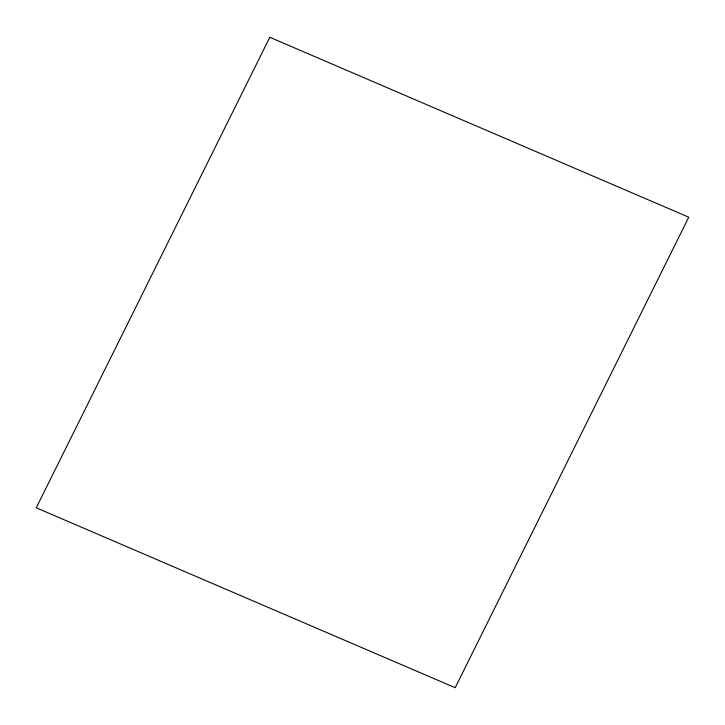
<?xml version="1.0" encoding="UTF-8"?>
<svg xmlns="http://www.w3.org/2000/svg" width="725" height="725" viewBox="0 0 725 725"><rect width="100%" height="100%" fill="white"/><g stroke="black" fill="none" stroke-linecap="round" stroke-linejoin="round"><path stroke-width="1.09" d="M269.809 37.283L36.25 507.799L455.191 687.717L688.75 217.201L269.809 37.283"/></g></svg>
